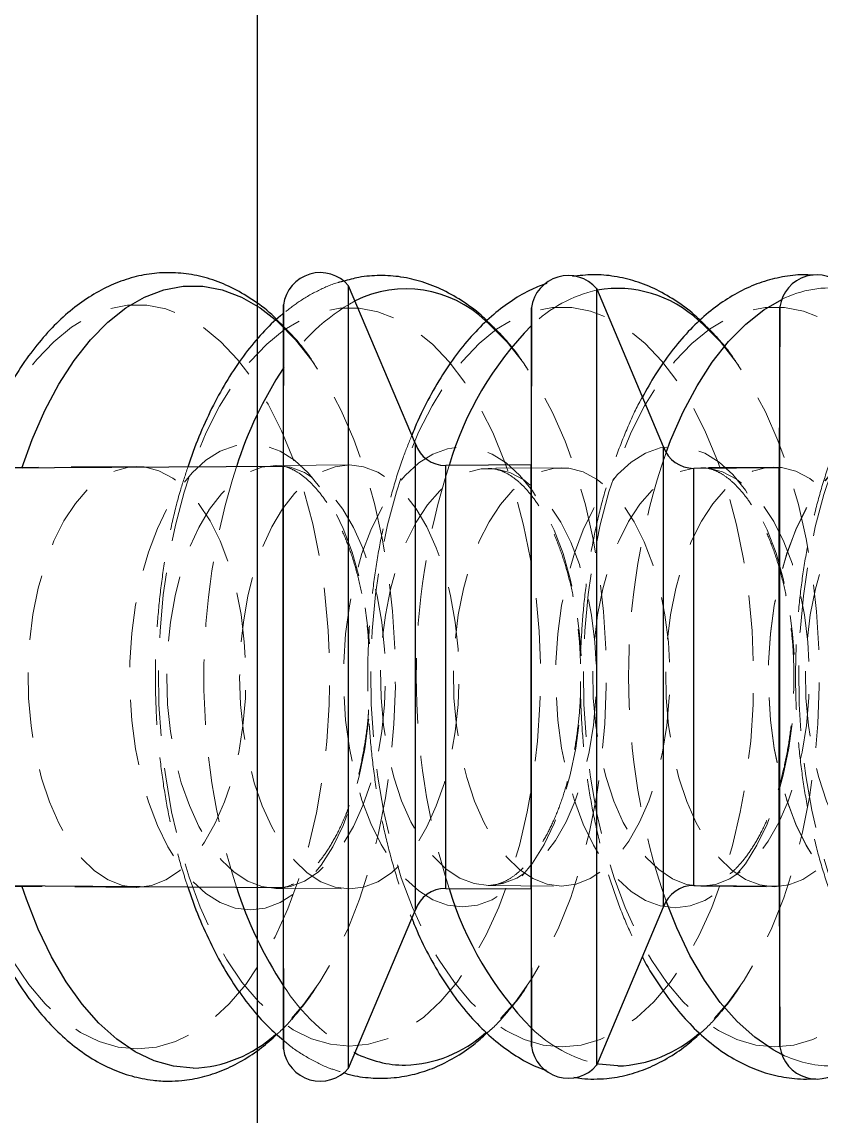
# Model space of a CAD drawing. Header units: millimetres. Extents: x 25083 to 52777, y 24772 to 45779.
# Drawn here: x 45785.7 to 45863.3, y 37933.8 to 38040.2 of the extents above; entities that cross this region are included whole.
import ezdxf

# ---------------------------------------------------------------- set-up
doc = ezdxf.new("R2010")
doc.units = ezdxf.units.MM
doc.linetypes.add('HIDDEN', pattern=[9.525, 6.35, -3.175])

# ---------------------------------------------------------------- blocks, each defined once
blk = doc.blocks.new('zw$9518')
at = {"color": 7, "linetype": 'Continuous', "lineweight": 25}
for p, q in [((355.38, 192.64), (348.89, 208.02)), ((348.89, 131.98), (348.89, 208.02)), ((379.48, 192.36), (372.99, 207.74)), ((372.99, 132.26), (372.99, 207.74)), ((342.56, 206.16), (342.53, 190.45)), ((342.56, 133.84), (342.56, 206.16)), ((366.65, 205.88), (366.63, 190.6)), ((366.65, 134.12), (366.65, 205.88)), ((390.78, 205.96), (390.72, 190.33)), ((390.78, 134.04), (390.78, 205.96)), ((355.38, 147.36), (355.38, 192.64)), ((379.48, 147.64), (379.48, 192.36)), ((342.53, 190.45), (313.28, 190.27)), ((342.53, 149.55), (342.53, 190.45)), ((366.63, 190.6), (358.32, 190.55)), ((366.63, 149.4), (366.63, 190.6)), ((390.72, 190.33), (382.42, 190.27)), ((390.72, 149.67), (390.72, 190.33)), ((313.28, 149.73), (342.53, 149.55)), ((342.53, 149.55), (342.56, 133.84)), ((358.32, 149.45), (366.63, 149.4)), ((366.63, 149.4), (366.65, 134.12)), ((382.42, 149.73), (390.72, 149.67)), ((390.72, 149.67), (390.78, 134.04)), ((348.89, 131.98), (355.38, 147.36)), ((372.99, 132.26), (379.48, 147.64))]:
    blk.add_line(p, q, dxfattribs=at)
at = {"color": 7, "linetype": 'HIDDEN', "lineweight": 18}
for p, q in [((328.29, 190.45), (303.26, 190.27)), ((348.92, 190.6), (341.81, 190.55)), ((358.32, 190.55), (358.32, 149.45)), ((390.2, 190.4), (383.09, 190.35)), ((369.54, 190.33), (362.43, 190.27)), ((382.42, 190.27), (382.42, 149.73)), ((391.54, 182.24), (391.54, 182.22)), ((391.54, 157.78), (391.54, 157.76)), ((303.26, 149.73), (328.29, 149.55)), ((341.81, 149.45), (348.92, 149.4)), ((362.43, 149.73), (369.54, 149.67)), ((383.09, 149.65), (390.2, 149.6))]:
    blk.add_line(p, q, dxfattribs=at)
at = {"color": 8, "linetype": 'Continuous', "lineweight": 25}
for p, q in [((358.32, 149.45), (358.32, 190.55)), ((382.42, 149.73), (382.42, 190.27))]:
    blk.add_line(p, q, dxfattribs=at)
blk.add_lwpolyline([(0, 15), (0, 325, -0.414214), (15, 340), (325, 340, -0.414214), (340, 325), (340, 15, -0.414214), (325, 0), (15, 0, -0.414214)], format="xyb", close=True)
at = {"color": 7, "linetype": 'Continuous', "lineweight": 25, "flags": 128}
for points in [[(317.15, 190.3), (318.16, 193.08), (319.38, 195.89), (320.74, 198.45), (322.22, 200.76), (323.81, 202.77), (325.49, 204.48), (327.25, 205.86), (329.07, 206.91), (330.94, 207.62), (332.83, 207.97), (334.73, 207.97), (336.62, 207.62), (338.48, 206.91), (340.3, 205.86), (341.77, 204.73)], [(379.73, 191.8), (380.17, 192.96), (381.39, 195.75), (382.74, 198.3), (384.22, 200.59), (385.8, 202.59), (387.47, 204.29), (389.22, 205.67), (390.96, 206.68)], [(333.78, 131.98), (331.88, 132.16), (330, 132.69), (328.15, 133.57), (326.36, 134.79), (324.64, 136.34), (323, 138.2), (321.47, 140.36), (320.04, 142.8), (318.75, 145.49), (317.6, 148.4), (317.15, 149.7)], [(390.96, 133.32), (390.12, 133.77), (388.34, 134.98), (386.62, 136.52), (384.99, 138.37), (383.47, 140.52), (382.05, 142.94), (380.76, 145.62), (379.73, 148.2)], [(375.05, 132.19), (373.17, 132.36), (373.04, 132.39)]]:
    blk.add_lwpolyline(points, dxfattribs=at)
at = {"color": 7, "linetype": 'HIDDEN', "lineweight": 18, "flags": 128}
for points in [[(328.35, 133.84), (326.49, 134.02), (324.65, 134.56), (322.84, 135.45), (321.09, 136.68), (319.41, 138.24), (317.82, 140.12), (316.33, 142.3), (314.97, 144.75), (313.73, 147.45), (312.65, 150.38), (311.71, 153.5), (310.95, 156.79), (310.35, 160.21), (309.94, 163.72), (309.71, 167.3), (309.66, 170.9), (309.8, 174.5), (310.12, 178.05), (310.63, 181.52), (311.31, 184.87), (312.16, 188.08), (313.17, 191.11), (314.33, 193.93), (315.64, 196.51), (317.06, 198.82), (318.6, 200.86), (320.24, 202.58), (321.96, 203.98), (323.74, 205.04), (325.57, 205.76), (327.42, 206.12), (329.29, 206.12), (331.14, 205.76), (332.97, 205.04), (334.75, 203.98), (336.47, 202.58), (338.11, 200.86), (339.65, 198.82), (341.07, 196.51), (342.38, 193.93), (343.54, 191.11), (344.55, 188.08), (345.4, 184.87), (346.08, 181.52), (346.59, 178.05), (346.91, 174.5), (347.05, 170.9), (347, 167.3), (346.77, 163.72), (346.36, 160.21), (345.76, 156.79), (344.99, 153.5), (344.06, 150.38), (342.97, 147.45), (341.74, 144.75), (340.37, 142.3), (338.89, 140.12), (337.3, 138.24), (335.62, 136.68), (333.87, 135.45), (332.06, 134.56), (330.22, 134.02), (328.35, 133.84)], [(348.98, 134.12), (347.13, 134.3), (345.3, 134.83), (343.51, 135.71), (341.77, 136.94), (340.1, 138.49), (338.52, 140.35), (337.05, 142.51), (335.69, 144.95), (334.47, 147.63), (333.39, 150.53), (332.47, 153.63), (331.7, 156.89), (331.12, 160.28), (330.7, 163.77), (330.47, 167.32), (330.43, 170.89), (330.57, 174.46), (330.89, 177.98), (331.39, 181.43), (332.06, 184.76), (332.91, 187.94), (333.91, 190.95), (335.06, 193.74), (336.36, 196.3), (337.77, 198.6), (339.3, 200.62), (340.93, 202.33), (342.63, 203.72), (344.4, 204.77), (346.21, 205.48), (348.05, 205.84), (349.9, 205.84), (351.74, 205.48), (353.56, 204.77), (355.32, 203.72), (357.03, 202.33), (358.65, 200.62), (360.18, 198.6), (361.6, 196.3), (362.89, 193.74), (364.04, 190.95), (365.05, 187.94), (365.89, 184.76), (366.57, 181.43), (367.07, 177.98), (367.39, 174.46), (367.53, 170.89), (367.48, 167.32), (367.25, 163.77), (366.84, 160.28), (366.25, 156.89), (365.49, 153.63), (364.56, 150.53), (363.48, 147.63), (362.26, 144.95), (360.9, 142.51), (359.43, 140.35), (357.85, 138.49), (356.19, 136.94), (354.45, 135.71), (352.65, 134.83), (350.83, 134.3), (348.98, 134.12)], [(369.63, 134.04), (367.78, 134.22), (365.95, 134.76), (364.15, 135.64), (362.41, 136.87), (360.74, 138.42), (359.16, 140.29), (357.68, 142.46), (356.32, 144.89), (355.1, 147.58), (354.01, 150.49), (353.09, 153.6), (352.32, 156.86), (351.73, 160.26), (351.32, 163.76), (351.09, 167.31), (351.04, 170.9), (351.18, 174.47), (351.5, 178), (352.01, 181.45), (352.68, 184.79), (353.53, 187.98), (354.54, 190.99), (355.69, 193.79), (356.99, 196.36), (358.41, 198.66), (359.94, 200.68), (361.57, 202.4), (363.27, 203.79), (365.04, 204.85), (366.86, 205.56), (368.71, 205.91), (370.56, 205.91), (372.4, 205.56), (374.22, 204.85), (375.99, 203.79), (377.7, 202.4), (379.33, 200.68), (380.86, 198.66), (382.28, 196.36), (383.57, 193.79), (384.73, 190.99), (385.74, 187.98), (386.58, 184.79), (387.26, 181.45), (387.76, 178), (388.08, 174.47), (388.22, 170.9), (388.18, 167.31), (387.95, 163.76), (387.53, 160.26), (386.94, 156.86), (386.18, 153.6), (385.25, 150.49), (384.17, 147.58), (382.94, 144.89), (381.59, 142.46), (380.11, 140.29), (378.53, 138.42), (376.86, 136.87), (375.11, 135.64), (373.32, 134.76), (371.48, 134.22), (369.63, 134.04)], [(390.29, 134.04), (388.44, 134.22), (386.6, 134.76), (384.81, 135.64), (383.07, 136.87), (381.4, 138.42), (379.81, 140.29), (378.34, 142.45), (376.98, 144.89), (375.75, 147.58), (374.67, 150.49), (373.74, 153.6), (372.98, 156.86), (372.39, 160.26), (371.98, 163.76), (371.75, 167.31), (371.7, 170.9), (371.84, 174.47), (372.16, 178), (372.66, 181.45), (373.34, 184.79), (374.18, 187.98), (375.19, 190.99), (376.35, 193.79), (377.64, 196.36), (379.06, 198.66), (380.59, 200.68), (382.22, 202.4), (383.93, 203.79), (385.7, 204.85), (387.52, 205.56), (389.36, 205.91), (391.22, 205.91), (393.06, 205.56), (394.88, 204.85), (396.65, 203.79), (398.36, 202.4), (399.98, 200.68), (401.52, 198.66), (402.94, 196.36), (404.23, 193.79), (405.39, 190.99), (406.39, 187.98), (407.24, 184.79), (407.92, 181.45), (408.42, 178), (408.74, 174.47), (408.88, 170.9), (408.83, 167.31), (408.6, 163.76), (408.19, 160.26), (407.6, 156.86), (406.84, 153.6), (405.91, 150.49), (404.83, 147.58), (403.6, 144.89), (402.24, 142.45), (400.76, 140.29), (399.18, 138.42), (397.51, 136.87), (395.77, 135.64), (393.97, 134.76), (392.14, 134.22), (390.29, 134.04)], [(410.95, 134.53), (409.12, 134.7), (407.31, 135.23), (405.54, 136.1), (403.82, 137.31), (402.17, 138.85), (400.61, 140.69), (399.15, 142.83), (397.81, 145.23), (396.6, 147.88), (395.54, 150.75), (394.62, 153.82), (393.87, 157.04), (393.29, 160.39), (392.88, 163.84), (392.65, 167.35), (392.61, 170.88), (392.74, 174.41), (393.06, 177.89), (393.56, 181.3), (394.22, 184.59), (395.06, 187.74), (396.05, 190.71), (397.19, 193.47), (398.47, 196), (399.87, 198.28), (401.38, 200.27), (402.99, 201.96), (404.67, 203.33), (406.42, 204.38), (408.21, 205.08), (410.03, 205.43), (411.86, 205.43), (413.68, 205.08), (415.47, 204.38), (417.22, 203.33), (418.91, 201.96), (420.51, 200.27), (422.02, 198.28), (423.42, 196), (424.7, 193.47), (425.84, 190.71), (426.83, 187.74), (427.67, 184.59), (428.34, 181.3), (428.83, 177.89), (429.15, 174.41), (429.28, 170.88), (429.24, 167.35), (429.01, 163.84), (428.6, 160.39), (428.02, 157.04), (427.27, 153.82), (426.36, 150.75), (425.29, 147.88), (424.08, 145.23), (422.74, 142.83), (421.28, 140.69), (419.72, 138.85), (418.07, 137.31), (416.35, 136.1), (414.58, 135.23), (412.77, 134.7), (410.95, 134.53)], [(341.77, 204.73), (342.06, 204.48), (343.74, 202.77), (345.33, 200.76), (346.81, 198.45), (348.17, 195.89), (349.4, 193.08), (350.48, 190.06), (351.4, 186.85), (352.16, 183.48), (352.74, 179.99), (353.15, 176.4), (353.38, 172.75), (353.43, 169.08), (353.29, 165.42), (352.97, 161.8), (352.47, 158.25), (351.8, 154.82), (350.96, 151.53), (349.96, 148.4), (348.8, 145.49), (347.51, 142.8), (346.09, 140.36), (344.55, 138.2), (342.91, 136.34), (341.77, 135.27)], [(362.19, 204.6), (362.62, 204.22), (364.29, 202.53), (365.87, 200.53), (367.34, 198.25), (368.69, 195.7), (369.91, 192.91), (370.98, 189.91), (371.89, 186.72), (372.65, 183.38), (373.23, 179.91), (373.64, 176.35), (373.86, 172.73), (373.91, 169.09), (373.77, 165.45), (373.45, 161.86), (372.96, 158.34), (372.29, 154.93), (371.45, 151.66), (370.46, 148.56), (369.31, 145.67), (368.03, 143), (366.62, 140.58), (365.09, 138.43), (363.47, 136.59), (362.19, 135.4)], [(382.89, 204.64), (383.29, 204.29), (384.97, 202.59), (386.55, 200.59), (388.02, 198.3), (389.37, 195.75), (390.59, 192.96), (391.67, 189.95), (392.58, 186.76), (393.34, 183.41), (393.92, 179.93), (394.33, 176.37), (394.56, 172.74), (394.6, 169.09), (394.47, 165.44), (394.15, 161.84), (393.65, 158.32), (392.98, 154.9), (392.14, 151.62), (391.15, 148.52), (390, 145.62), (388.71, 142.94), (387.3, 140.52), (385.77, 138.37), (384.14, 136.52), (382.89, 135.36)], [(339.33, 147.36), (337.86, 147.54), (336.42, 148.07), (335.02, 148.95), (333.69, 150.16), (332.45, 151.69), (331.32, 153.5), (330.31, 155.57), (329.45, 157.87), (328.74, 160.36), (328.2, 163), (327.83, 165.76), (327.65, 168.58), (327.65, 171.42), (327.83, 174.24), (328.2, 177), (328.74, 179.64), (329.45, 182.13), (330.31, 184.43), (331.32, 186.5), (332.45, 188.31), (333.69, 189.84), (335.02, 191.05), (336.42, 191.93), (337.86, 192.46), (339.33, 192.64), (340.8, 192.46), (342.24, 191.93), (343.64, 191.05), (344.97, 189.84), (346.21, 188.31), (347.35, 186.5), (348.35, 184.43), (349.22, 182.13), (349.93, 179.64), (350.47, 177), (350.83, 174.24), (350.92, 173.23)], [(359.96, 147.64), (358.51, 147.82), (357.08, 148.34), (355.7, 149.21), (354.38, 150.41), (353.16, 151.91), (352.04, 153.7), (351.05, 155.75), (350.19, 158.02), (349.49, 160.48), (348.96, 163.09), (348.6, 165.81), (348.42, 168.6), (348.42, 171.4), (348.6, 174.19), (348.96, 176.91), (349.49, 179.52), (350.19, 181.98), (351.05, 184.25), (352.04, 186.3), (353.16, 188.09), (354.38, 189.59), (355.7, 190.79), (357.08, 191.66), (358.51, 192.18), (359.96, 192.36), (361.4, 192.18), (362.83, 191.66), (364.21, 190.79), (365.53, 189.59), (366.75, 188.09), (367.87, 186.3), (368.86, 184.25), (369.72, 181.98), (370.42, 179.52), (370.95, 176.91), (371.31, 174.19), (371.47, 172.05)], [(380.61, 147.57), (379.16, 147.74), (377.73, 148.27), (376.34, 149.14), (375.02, 150.34), (373.79, 151.85), (372.67, 153.65), (371.67, 155.7), (370.82, 157.98), (370.11, 160.45), (369.58, 163.07), (369.21, 165.8), (369.03, 168.59), (369.03, 171.41), (369.21, 174.2), (369.58, 176.93), (370.11, 179.55), (370.82, 182.02), (371.67, 184.3), (372.67, 186.35), (373.79, 188.15), (375.02, 189.66), (376.34, 190.86), (377.73, 191.73), (379.16, 192.26), (380.61, 192.43), (382.06, 192.26), (383.5, 191.73), (384.88, 190.86), (386.2, 189.66), (387.43, 188.15), (388.55, 186.35), (389.55, 184.3), (390.41, 182.02), (391.11, 179.55), (391.64, 176.93), (392.01, 174.2), (392.16, 172.18)], [(401.29, 147.52), (399.84, 147.7), (398.4, 148.23), (397.01, 149.1), (395.69, 150.3), (394.46, 151.81), (393.34, 153.61), (392.34, 155.67), (391.48, 157.96), (390.77, 160.43), (390.24, 163.05), (389.87, 165.79), (389.69, 168.59), (389.69, 171.41), (389.87, 174.21), (390.24, 176.95), (390.77, 179.57), (391.48, 182.04), (392.34, 184.33), (393.34, 186.39), (394.46, 188.19), (395.69, 189.7), (397.01, 190.9), (398.4, 191.77), (399.84, 192.3), (401.29, 192.48), (402.75, 192.3), (404.18, 191.77), (405.57, 190.9), (406.89, 189.7), (408.13, 188.19), (409.25, 186.39), (410.25, 184.33), (411.11, 182.04), (411.81, 179.57), (412.35, 176.95), (412.71, 174.21), (412.89, 171.41), (412.89, 168.59), (412.71, 165.79), (412.35, 163.05), (411.81, 160.43), (411.11, 157.96), (410.25, 155.67), (409.25, 153.61), (408.13, 151.81), (406.89, 150.3), (405.57, 149.1), (404.18, 148.23), (402.75, 147.7), (401.29, 147.52)], [(401.27, 147.56), (399.81, 147.74), (398.38, 148.27), (397, 149.14), (395.68, 150.34), (394.45, 151.85), (393.32, 153.65), (392.33, 155.7), (391.47, 157.98), (390.77, 160.45), (390.23, 163.07), (389.87, 165.8), (389.69, 168.59), (389.69, 171.41), (389.87, 174.2), (390.23, 176.93), (390.77, 179.55), (391.47, 182.02), (392.33, 184.3), (393.32, 186.35), (394.45, 188.15), (395.68, 189.66), (397, 190.86), (398.38, 191.73), (399.81, 192.26), (401.27, 192.44), (402.72, 192.26), (404.15, 191.73), (405.54, 190.86), (406.86, 189.66), (408.09, 188.15), (409.21, 186.35), (410.21, 184.3), (411.06, 182.02), (411.76, 179.55), (411.95, 178.74)], [(328.33, 149.55), (326.92, 149.73), (325.54, 150.27), (324.2, 151.17), (322.94, 152.4), (321.78, 153.95), (320.73, 155.78), (319.82, 157.87), (319.06, 160.17), (318.46, 162.65), (318.04, 165.26), (317.81, 167.95), (317.76, 170.68), (317.9, 173.4), (318.23, 176.06), (318.74, 178.61), (319.42, 181.01), (320.26, 183.21), (321.24, 185.17), (322.35, 186.86), (323.56, 188.26), (324.86, 189.32), (326.23, 190.04), (327.63, 190.41), (329.04, 190.41), (330.44, 190.04), (331.8, 189.32), (333.1, 188.26), (334.32, 186.86), (335.43, 185.17), (336.41, 183.21), (337.25, 181.01), (337.93, 178.61), (338.44, 176.06), (338.76, 173.4), (338.91, 170.68), (338.86, 167.95), (338.62, 165.26), (338.21, 162.65), (337.61, 160.17), (336.85, 157.87), (335.94, 155.78), (334.89, 153.95), (333.72, 152.4), (332.46, 151.17), (331.13, 150.27), (329.74, 149.73), (328.33, 149.55)], [(341.85, 149.45), (340.46, 149.62), (339.1, 150.15), (337.78, 151.01), (336.53, 152.2), (335.38, 153.69), (334.33, 155.47), (333.42, 157.49), (332.64, 159.72), (332.03, 162.13), (331.58, 164.68), (331.31, 167.32), (331.22, 170), (331.31, 172.68), (331.58, 175.32), (332.03, 177.87), (332.64, 180.28), (333.42, 182.51), (334.33, 184.53), (335.38, 186.31), (336.53, 187.8), (337.78, 188.99), (339.1, 189.85), (340.46, 190.38), (341.85, 190.55), (343.24, 190.38), (344.6, 189.85), (345.92, 188.99), (347.16, 187.8), (348.32, 186.31), (349.36, 184.53), (350.28, 182.51), (351.05, 180.28), (351.67, 177.87), (352.12, 175.32), (352.39, 172.68), (352.48, 170), (352.39, 167.32), (352.12, 164.68), (351.67, 162.13), (351.05, 159.72), (350.28, 157.49), (349.36, 155.47), (348.32, 153.69), (347.16, 152.2), (345.92, 151.01), (344.6, 150.15), (343.24, 149.62), (341.85, 149.45)], [(348.96, 149.4), (347.57, 149.57), (346.2, 150.1), (344.88, 150.96), (343.63, 152.16), (342.47, 153.65), (341.42, 155.43), (340.5, 157.46), (339.73, 159.7), (339.11, 162.12), (338.67, 164.67), (338.39, 167.31), (338.3, 170), (338.39, 172.69), (338.67, 175.33), (339.11, 177.88), (339.73, 180.3), (340.5, 182.54), (341.42, 184.57), (342.47, 186.35), (343.63, 187.84), (344.88, 189.04), (346.2, 189.9), (347.57, 190.43), (348.96, 190.6), (350.35, 190.43), (351.72, 189.9), (353.04, 189.04), (354.29, 187.84), (355.44, 186.35), (356.49, 184.57), (357.41, 182.54), (358.19, 180.3), (358.8, 177.88), (359.25, 175.33), (359.52, 172.69), (359.61, 170), (359.52, 167.31), (359.25, 164.67), (358.8, 162.12), (358.19, 159.7), (357.41, 157.46), (356.49, 155.43), (355.44, 153.65), (354.29, 152.16), (353.04, 150.96), (351.72, 150.1), (350.35, 149.57), (348.96, 149.4)], [(390.24, 149.6), (388.83, 149.78), (387.45, 150.32), (386.12, 151.22), (384.86, 152.45), (383.7, 153.99), (382.65, 155.82), (381.74, 157.9), (380.98, 160.2), (380.39, 162.67), (379.97, 165.27), (379.74, 167.96), (379.69, 170.68), (379.83, 173.39), (380.16, 176.04), (380.67, 178.59), (381.34, 180.98), (382.18, 183.17), (383.16, 185.13), (384.27, 186.82), (385.48, 188.21), (386.78, 189.27), (388.13, 189.99), (389.53, 190.36), (390.94, 190.36), (392.34, 189.99), (393.7, 189.27), (394.99, 188.21), (396.21, 186.82), (397.31, 185.13), (398.29, 183.17), (399.13, 180.98), (399.81, 178.59), (400.31, 176.04), (400.64, 173.39), (400.78, 170.68), (400.73, 167.96), (400.5, 165.27), (400.08, 162.67), (399.49, 160.2), (398.73, 157.9), (397.82, 155.82), (396.77, 153.99), (395.61, 152.45), (394.35, 151.22), (393.02, 150.32), (391.64, 149.78), (390.24, 149.6)], [(362.47, 149.73), (361.07, 149.91), (359.7, 150.45), (358.38, 151.33), (357.13, 152.56), (355.97, 154.09), (354.94, 155.91), (354.03, 157.97), (353.28, 160.26), (352.69, 162.71), (352.27, 165.3), (352.04, 167.97), (351.99, 170.68), (352.13, 173.37), (352.46, 176.01), (352.96, 178.53), (353.63, 180.91), (354.47, 183.09), (355.44, 185.04), (356.54, 186.71), (357.74, 188.09), (359.03, 189.15), (360.38, 189.87), (361.77, 190.23), (363.17, 190.23), (364.56, 189.87), (365.91, 189.15), (367.2, 188.09), (368.41, 186.71), (369.5, 185.04), (370.48, 183.09), (371.31, 180.91), (371.98, 178.53), (372.49, 176.01), (372.81, 173.37), (372.95, 170.68), (372.9, 167.97), (372.67, 165.3), (372.26, 162.71), (371.67, 160.26), (370.91, 157.97), (370.01, 155.91), (368.97, 154.09), (367.82, 152.56), (366.57, 151.33), (365.24, 150.45), (363.87, 149.91), (362.47, 149.73)], [(369.58, 149.67), (368.18, 149.86), (366.8, 150.4), (365.48, 151.29), (364.22, 152.51), (363.07, 154.05), (362.03, 155.87), (361.12, 157.94), (360.36, 160.23), (359.77, 162.69), (359.36, 165.29), (359.12, 167.97), (359.08, 170.68), (359.22, 173.38), (359.54, 176.02), (360.05, 178.56), (360.72, 180.94), (361.55, 183.12), (362.53, 185.07), (363.63, 186.76), (364.84, 188.14), (366.13, 189.2), (367.49, 189.92), (368.88, 190.28), (370.28, 190.28), (371.67, 189.92), (373.03, 189.2), (374.32, 188.14), (375.53, 186.76), (376.63, 185.07), (377.61, 183.12), (378.44, 180.94), (379.12, 178.56), (379.62, 176.02), (379.95, 173.38), (380.09, 170.68), (380.04, 167.97), (379.81, 165.29), (379.39, 162.69), (378.8, 160.23), (378.04, 157.94), (377.14, 155.87), (376.1, 154.05), (374.94, 152.51), (373.68, 151.29), (372.36, 150.4), (370.98, 149.86), (369.58, 149.67)], [(383.13, 149.65), (381.72, 149.83), (380.35, 150.37), (379.02, 151.27), (377.76, 152.49), (376.61, 154.03), (375.56, 155.85), (374.66, 157.93), (373.9, 160.22), (373.31, 162.69), (372.89, 165.28), (372.66, 167.96), (372.61, 170.68), (372.75, 173.38), (373.08, 176.03), (373.58, 178.57), (374.26, 180.95), (375.09, 183.14), (376.07, 185.09), (377.17, 186.78), (378.38, 188.16), (379.68, 189.22), (381.03, 189.94), (382.42, 190.3), (383.83, 190.3), (385.22, 189.94), (386.58, 189.22), (387.87, 188.16), (389.08, 186.78), (390.19, 185.09), (391.16, 183.14), (392, 180.95), (392.67, 178.57), (393.18, 176.03), (393.5, 173.38), (393.64, 170.68), (393.6, 167.96), (393.36, 165.28), (392.95, 162.69), (392.36, 160.22), (391.6, 157.93), (390.69, 155.85), (389.65, 154.03), (388.49, 152.49), (387.24, 151.27), (385.91, 150.37), (384.53, 149.83), (383.13, 149.65)], [(403.78, 149.65), (402.38, 149.83), (401, 150.37), (399.67, 151.26), (398.42, 152.49), (397.26, 154.03), (396.22, 155.85), (395.31, 157.93), (394.55, 160.22), (393.96, 162.69), (393.55, 165.28), (393.31, 167.96), (393.27, 170.68), (393.41, 173.38), (393.73, 176.03), (394.24, 178.57), (394.91, 180.95), (395.75, 183.14), (396.72, 185.09), (397.83, 186.78), (399.04, 188.16), (400.33, 189.22), (401.69, 189.94), (403.08, 190.3), (404.49, 190.3), (405.88, 189.94), (407.24, 189.22), (408.53, 188.16), (409.74, 186.78), (410.84, 185.09), (411.82, 183.14), (412.65, 180.95), (413.33, 178.57), (413.83, 176.03), (414.16, 173.38), (414.3, 170.68), (414.25, 167.96), (414.02, 165.28), (413.6, 162.69), (413.01, 160.22), (412.26, 157.93), (411.35, 155.85), (410.31, 154.03), (409.15, 152.49), (407.89, 151.26), (406.56, 150.37), (405.19, 149.83), (403.78, 149.65)], [(350.85, 165.89), (350.83, 165.76), (350.47, 163), (349.93, 160.36), (349.22, 157.87), (348.35, 155.57), (347.35, 153.5), (346.21, 151.69), (344.97, 150.16), (343.64, 148.95), (342.24, 148.07), (340.8, 147.54), (339.33, 147.36)], [(371.26, 165.32), (370.95, 163.09), (370.42, 160.48), (369.72, 158.02), (368.86, 155.75), (367.87, 153.7), (366.75, 151.91), (365.53, 150.41), (364.21, 149.21), (362.83, 148.34), (361.4, 147.82), (359.96, 147.64)], [(391.97, 165.48), (391.64, 163.07), (391.11, 160.45), (390.41, 157.98), (389.55, 155.7), (388.55, 153.65), (387.43, 151.85), (386.2, 150.34), (384.88, 149.14), (383.5, 148.27), (382.06, 147.74), (380.61, 147.57)]]:
    blk.add_lwpolyline(points, dxfattribs=at)
at = {"color": 7, "linetype": 'Continuous', "lineweight": 25}
for centre, radius, start, end in [((346.14, 205.67), 3.62, 40.5063, 172.1351), ((370.23, 205.39), 3.62, 40.5063, 172.1351), ((394.37, 205.46), 3.62, 40.5063, 172.1351), ((354.47, 196.53), 11.17, 46.2618, 116.3403), ((374.96, 196.14), 11.62, 46.9523, 99.5053), ((389.87, 181.3), 32.57, 135.4775, 163.4977), ((375.25, 178.52), 39.12, 146.727, 162.2742), ((358.3, 193.64), 3.09, 198.951, 270.3556), ((382.4, 193.36), 3.09, 198.951, 270.3556), ((375.56, 161.63), 39.46, 197.7931, 213.2058), ((358.3, 146.36), 3.09, 89.6444, 161.049), ((390.71, 159.19), 33.51, 196.9053, 224.1195), ((382.4, 146.64), 3.09, 89.6444, 161.049), ((333.34, 144.41), 12.44, 272.0067, 312.6776), ((353.98, 144.55), 12.29, 271.9554, 311.9182), ((374.63, 144.51), 12.33, 271.9663, 312.0808), ((370.23, 134.61), 3.62, 187.8649, 319.4937), ((394.37, 134.54), 3.62, 187.8649, 319.4937), ((346.14, 134.33), 3.62, 187.8649, 319.4937), ((354.5, 143.2), 10.94, 242.8959, 269.4745)]:
    blk.add_arc(centre, radius, start, end, dxfattribs=at)
at = {"color": 7, "linetype": 'HIDDEN', "lineweight": 18}
for centre, radius, start, end in [((376.05, 194.44), 13.51, 102.8955, 134.1251), ((395.73, 197.14), 10.67, 82.2797, 116.542), ((358.83, 189.66), 19.28, 118.8864, 147.6272), ((443.05, 170), 66.97, 161.0009, 198.9991), ((402.56, 170), 67.73, 162.4462, 197.5538), ((423.28, 170), 67.82, 162.3581, 197.6419), ((358.68, 150.19), 19.07, 212.2141, 241.2723), ((376.09, 145.62), 13.58, 225.9609, 257.0184), ((395.81, 143.12), 10.93, 243.6843, 269.498)]:
    blk.add_arc(centre, radius, start, end, dxfattribs=at)
at = {"color": 7, "linetype": 'Continuous', "lineweight": 25}
for points, knots in [([(341.9, 204.74), (341.82, 204.83), (341.14, 205.53), (339.76, 206.55), (337.77, 207.77), (335.72, 208.63), (333.64, 209.15), (331.56, 209.34), (329.51, 209.2), (327.5, 208.75), (325.55, 207.99), (323.64, 206.94), (321.81, 205.59), (320.05, 203.95), (318.38, 202.02), (316.82, 199.82), (315.38, 197.37), (314.08, 194.68), (313.11, 192.33), (312.63, 190.83), (312.47, 190.34)], [0, 0, 0, 0, 0.0091553, 0.072015, 0.133753, 0.1939628, 0.2525509, 0.3098042, 0.3662932, 0.4226141, 0.4793391, 0.5370629, 0.596155, 0.6566854, 0.718434, 0.781006, 0.8439942, 0.907066, 0.9700273, 1, 1, 1, 1]), ([(362.33, 204.61), (362.23, 204.72), (361.52, 205.42), (360.11, 206.44), (358.12, 207.62), (356.07, 208.43), (354, 208.92), (351.93, 209.05), (350.04, 208.91), (348.87, 208.59), (348.36, 208.45)], [0, 0, 0, 0, 0.028152, 0.180783, 0.330525, 0.476444, 0.618424, 0.757273, 0.89445, 1, 1, 1, 1]), ([(383.04, 204.65), (382.93, 204.75), (382.24, 205.45), (380.84, 206.47), (378.85, 207.66), (376.8, 208.49), (374.72, 208.97), (372.66, 209.15), (371.3, 208.99), (370.64, 208.91)], [0, 0, 0, 0, 0.0291157, 0.2004048, 0.3685015, 0.5323412, 0.6917592, 0.8476289, 1, 1, 1, 1]), ([(394.03, 209.03), (393.79, 209.05), (392.87, 209.13), (391.27, 208.95), (389.27, 208.49), (387.32, 207.71), (385.43, 206.63), (383.6, 205.25), (381.85, 203.59), (380.2, 201.62), (378.71, 199.51), (377.84, 197.94), (377.43, 197.2)], [0, 0, 0, 0, 0.037115, 0.140247, 0.243151, 0.346909, 0.452584, 0.560811, 0.671663, 0.784694, 0.89916, 1, 1, 1, 1]), ([(368.13, 208.24), (367.65, 208.06), (366.5, 207.64), (364.77, 206.62), (362.95, 205.25), (361.2, 203.58), (359.54, 201.63), (357.99, 199.4), (356.58, 196.92), (355.59, 194.93), (355.13, 193.71), (355.03, 193.47)], [0, 0, 0, 0, 0.087041, 0.205866, 0.327559, 0.452205, 0.579299, 0.708008, 0.8375, 0.967102, 1, 1, 1, 1]), ([(342.55, 205.31), (342.46, 205.24), (341.74, 204.7), (340.5, 203.43), (338.84, 201.49), (337.31, 199.24), (335.89, 196.77), (334.63, 194.06), (333.76, 191.92), (333.36, 190.65), (333.28, 190.4)], [0, 0, 0, 0, 0.023109, 0.175263, 0.330377, 0.487424, 0.645395, 0.803473, 0.961237, 1, 1, 1, 1]), ([(312.47, 149.66), (312.58, 149.29), (313.02, 147.9), (313.94, 145.65), (315.21, 142.94), (316.65, 140.44), (318.22, 138.17), (319.94, 136.16), (321.77, 134.43), (323.71, 133.01), (325.72, 131.92), (327.79, 131.17), (329.7, 130.79), (331.33, 130.69), (332.94, 130.77), (334.7, 131.08), (336.68, 131.73), (338.6, 132.69), (340.36, 133.86), (341.42, 134.82), (341.92, 135.27)], [0, 0, 0, 0, 0.022445, 0.085305, 0.148413, 0.211773, 0.275343, 0.338953, 0.402256, 0.464787, 0.526045, 0.585703, 0.643793, 0.686284, 0.721078, 0.77738, 0.833881, 0.891209, 0.949817, 1, 1, 1, 1]), ([(333.28, 149.6), (333.45, 149.1), (333.94, 147.58), (334.93, 145.23), (336.24, 142.57), (337.7, 140.13), (339.31, 137.93), (340.92, 136.09), (342.05, 135.13), (342.55, 134.7)], [0, 0, 0, 0, 0.078556, 0.236412, 0.394904, 0.554027, 0.713632, 0.873162, 1, 1, 1, 1]), ([(355.03, 146.54), (355.19, 146.15), (355.72, 144.79), (356.79, 142.68), (358.24, 140.21), (359.84, 137.99), (361.57, 136.03), (363.41, 134.35), (365.37, 133), (366.93, 132.15), (367.86, 131.86), (368.07, 131.79)], [0, 0, 0, 0, 0.052891, 0.183191, 0.31401, 0.445237, 0.576444, 0.706867, 0.835502, 0.961334, 1, 1, 1, 1]), ([(377.43, 142.79), (377.44, 142.76), (377.89, 141.85), (378.91, 140.23), (380.49, 137.99), (382.22, 136.03), (384.07, 134.35), (386.02, 132.99), (388.04, 131.96), (390.11, 131.27), (391.89, 130.97), (393.27, 130.9), (393.95, 130.94), (394.25, 130.96)], [0, 0, 0, 0, 0.003197, 0.117891, 0.232943, 0.347978, 0.462326, 0.575107, 0.685431, 0.792802, 0.897404, 0.955332, 1, 1, 1, 1]), ([(348.35, 131.56), (348.56, 131.49), (349.43, 131.19), (350.68, 131.04), (352.13, 130.98), (353.56, 131.05), (355.32, 131.36), (357.29, 132.01), (359.2, 132.97), (360.89, 134.09), (361.9, 135), (362.33, 135.4)], [0, 0, 0, 0, 0.04327, 0.183545, 0.25185, 0.336438, 0.47317, 0.610385, 0.749628, 0.892006, 1, 1, 1, 1]), ([(370.78, 131.1), (371.04, 131.05), (371.67, 130.93), (372.74, 130.91), (374.22, 130.97), (375.98, 131.28), (377.95, 131.94), (379.86, 132.9), (381.57, 134.03), (382.59, 134.95), (383.04, 135.36)], [0, 0, 0, 0, 0.0590212, 0.1472555, 0.2432549, 0.3984774, 0.5542479, 0.7123155, 0.873934, 1, 1, 1, 1])]:
    blk.add_open_spline(points, degree=3, knots=knots, dxfattribs=at)
at = {"color": 7, "linetype": 'HIDDEN', "lineweight": 18}
for points, knots in [([(348.36, 208.45), (348.21, 208.42), (347.39, 208.23), (345.95, 207.58), (344.15, 206.59), (343.06, 205.71), (342.55, 205.31)], [0, 0, 0, 0, 0.07262, 0.392404, 0.718201, 1, 1, 1, 1]), ([(345.6, 200.34), (345.44, 200.59), (344.77, 201.63), (343.55, 203.13), (342.42, 204.23), (341.9, 204.74)], [0, 0, 0, 0, 0.1463279, 0.6069696, 1, 1, 1, 1]), ([(366.21, 200), (365.97, 200.37), (365.23, 201.51), (363.94, 203.07), (362.83, 204.13), (362.33, 204.61)], [0, 0, 0, 0, 0.203938, 0.642641, 1, 1, 1, 1]), ([(386.87, 200.1), (386.65, 200.43), (385.93, 201.55), (384.66, 203.09), (383.54, 204.16), (383.04, 204.65)], [0, 0, 0, 0, 0.188332, 0.632123, 1, 1, 1, 1]), ([(400.33, 200.21), (399.91, 199.61), (398.99, 198.26), (397.71, 195.88), (396.47, 193.15), (395.39, 190.24), (394.46, 187.17), (393.69, 183.96), (393.09, 180.65), (392.65, 177.25), (392.38, 173.81), (392.28, 170.33), (392.35, 166.85), (392.59, 163.39), (392.99, 159.99), (393.57, 156.66), (394.3, 153.44), (395.2, 150.35), (396.25, 147.4), (397.46, 144.63), (398.8, 142.05), (399.81, 140.53), (400.32, 139.77)], [0, 0, 0, 0, 0.04088, 0.091752, 0.142613, 0.193358, 0.243957, 0.294412, 0.344742, 0.394975, 0.445139, 0.495264, 0.545379, 0.595509, 0.64568, 0.695921, 0.746265, 0.796744, 0.847392, 0.898235, 0.949289, 1, 1, 1, 1]), ([(377.43, 197.2), (377.37, 197.1), (376.84, 196.18), (375.96, 194.22), (374.82, 191.36), (373.84, 188.31), (373.02, 185.12), (372.36, 181.81), (371.87, 178.42), (371.54, 174.97), (371.39, 171.47), (371.4, 167.97), (371.58, 164.48), (371.93, 161.04), (372.45, 157.66), (373.14, 154.38), (373.98, 151.21), (374.98, 148.2), (376.12, 145.36), (377, 143.64), (377.43, 142.79)], [0, 0, 0, 0, 0.007332, 0.066334, 0.125222, 0.183948, 0.242506, 0.300915, 0.359203, 0.417402, 0.475546, 0.533668, 0.591801, 0.649967, 0.708202, 0.766541, 0.825021, 0.883679, 0.942548, 1, 1, 1, 1]), ([(355.03, 193.47), (354.74, 192.76), (354.07, 191.11), (353.19, 188.3), (352.36, 185.12), (351.71, 181.81), (351.21, 178.42), (350.89, 174.96), (350.73, 171.47), (350.74, 167.97), (350.93, 164.48), (351.28, 161.04), (351.8, 157.66), (352.48, 154.38), (353.33, 151.22), (354.18, 148.59), (354.8, 147.1), (355.03, 146.54)], [0, 0, 0, 0, 0.0524475, 0.1225887, 0.1925299, 0.2622929, 0.3319116, 0.4014245, 0.4708714, 0.540292, 0.6097251, 0.6791987, 0.748754, 0.8184336, 0.8882816, 0.9583422, 1, 1, 1, 1]), ([(333.28, 190.4), (333.03, 189.64), (332.44, 187.88), (331.71, 184.93), (331.06, 181.63), (330.58, 178.24), (330.26, 174.78), (330.11, 171.29), (330.13, 167.79), (330.32, 164.31), (330.69, 160.87), (331.21, 157.5), (331.91, 154.24), (332.6, 151.59), (333.11, 150.1), (333.28, 149.6)], [0, 0, 0, 0, 0.061916, 0.143841, 0.225559, 0.307109, 0.388537, 0.46989, 0.551214, 0.632554, 0.713944, 0.795434, 0.877071, 0.95891, 1, 1, 1, 1]), ([(341.82, 190.53), (342.05, 190.53), (342.54, 190.52), (343.34, 190.24), (344.25, 189.72), (345.2, 188.92), (346.18, 187.82), (347.12, 186.45), (348, 184.83), (348.8, 182.98), (349.49, 180.92), (350.08, 178.68), (350.51, 176.3), (350.77, 174.45), (350.82, 173.39), (350.84, 173.18)], [0, 0, 0, 0, 0.076328, 0.162257, 0.241779, 0.326541, 0.408061, 0.488684, 0.569322, 0.650376, 0.731998, 0.814168, 0.896803, 0.979791, 1, 1, 1, 1]), ([(362.45, 190.26), (362.73, 190.25), (363.25, 190.22), (364.1, 189.89), (365, 189.33), (365.95, 188.49), (366.91, 187.34), (367.83, 185.93), (368.69, 184.28), (369.46, 182.39), (370.13, 180.31), (370.68, 178.05), (371.08, 175.65), (371.34, 173.38), (371.39, 171.9), (371.42, 171.26)], [0, 0, 0, 0, 0.087401, 0.167217, 0.241864, 0.321346, 0.398335, 0.474739, 0.55124, 0.628196, 0.705706, 0.783732, 0.862184, 0.940952, 1, 1, 1, 1]), ([(383.1, 190.33), (383.36, 190.32), (383.88, 190.3), (384.72, 189.98), (385.62, 189.44), (386.57, 188.61), (387.54, 187.47), (388.46, 186.07), (389.33, 184.43), (390.11, 182.55), (390.78, 180.47), (391.34, 178.22), (391.76, 175.83), (392.04, 173.34), (392.16, 170.8), (392.13, 168.23), (391.95, 165.7), (391.61, 163.24), (391.14, 160.88), (390.53, 158.68), (389.8, 156.67), (388.98, 154.87), (388.09, 153.33), (387.16, 152.05), (386.22, 151.06), (385.3, 150.34), (384.42, 149.88), (383.71, 149.68), (383.28, 149.66), (383.11, 149.65)], [0, 0, 0, 0, 0.04031, 0.078849, 0.114792, 0.153074, 0.190084, 0.226781, 0.263513, 0.300457, 0.337664, 0.375121, 0.412784, 0.450601, 0.48852, 0.526488, 0.564451, 0.602344, 0.640114, 0.677707, 0.715067, 0.752144, 0.788906, 0.82537, 0.86166, 0.898018, 0.935015, 0.973924, 1, 1, 1, 1]), ([(371.42, 169.26), (371.42, 168.86), (371.41, 167.61), (371.23, 165.54), (370.89, 163.08), (370.4, 160.75), (369.79, 158.56), (369.06, 156.57), (368.23, 154.79), (367.34, 153.27), (366.41, 152.02), (365.47, 151.05), (364.55, 150.36), (363.69, 149.93), (363.01, 149.75), (362.6, 149.73), (362.46, 149.73)], [0, 0, 0, 0, 0.036384, 0.114194, 0.191852, 0.26925, 0.346274, 0.42281, 0.498755, 0.57405, 0.64874, 0.723108, 0.797671, 0.873701, 0.953987, 1, 1, 1, 1]), ([(350.83, 166.8), (350.82, 166.58), (350.76, 165.51), (350.5, 163.64), (350.06, 161.25), (349.47, 159), (348.77, 156.93), (347.96, 155.08), (347.08, 153.48), (346.14, 152.13), (345.19, 151.07), (344.26, 150.28), (343.36, 149.77), (342.56, 149.49), (342.07, 149.46), (341.83, 149.45)], [0, 0, 0, 0, 0.021796, 0.105211, 0.188382, 0.271191, 0.353518, 0.43525, 0.516307, 0.596695, 0.676621, 0.756564, 0.837516, 0.92183, 1, 1, 1, 1]), ([(341.92, 135.27), (342.01, 135.35), (342.72, 135.96), (343.93, 137.36), (345.11, 138.83), (345.68, 139.75), (345.77, 139.89)], [0, 0, 0, 0, 0.068407, 0.493566, 0.925362, 1, 1, 1, 1]), ([(362.33, 135.4), (362.49, 135.53), (363.26, 136.18), (364.51, 137.64), (365.64, 139.03), (366.16, 139.88), (366.2, 139.95)], [0, 0, 0, 0, 0.108255, 0.533873, 0.966159, 1, 1, 1, 1]), ([(383.04, 135.36), (383.18, 135.48), (383.93, 136.12), (385.18, 137.56), (386.32, 138.98), (386.86, 139.85), (386.91, 139.93)], [0, 0, 0, 0, 0.099234, 0.523729, 0.954866, 1, 1, 1, 1]), ([(342.55, 134.7), (342.68, 134.59), (343.41, 133.92), (344.86, 133.01), (346.67, 132.05), (347.87, 131.7), (348.35, 131.56)], [0, 0, 0, 0, 0.071224, 0.422624, 0.766186, 1, 1, 1, 1])]:
    blk.add_open_spline(points, degree=3, knots=knots, dxfattribs=at)

msp = doc.modelspace()

# ---------------------------------------------------------------- block references
at = {"color": 1}
msp.add_blockref('zw$9518', (45468.536, 37806.508), dxfattribs=at)

doc.saveas('drawing.dxf')
